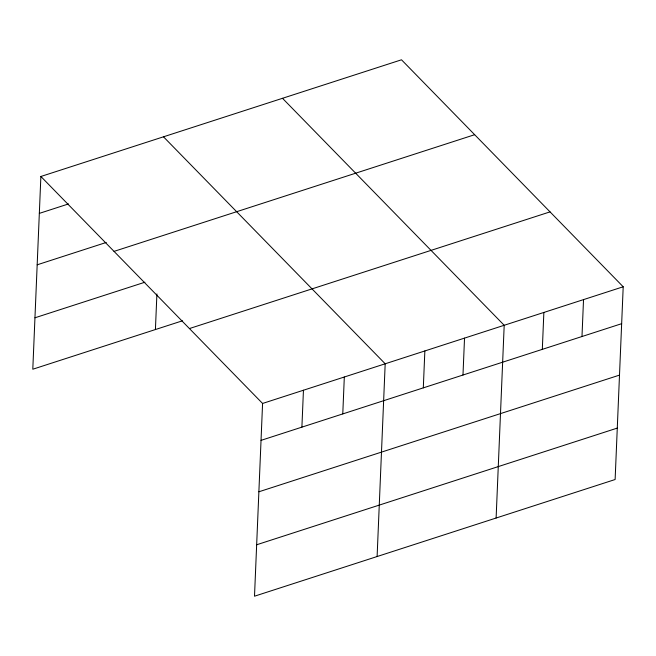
<?xml version="1.0" encoding="UTF-8"?>
<svg xmlns="http://www.w3.org/2000/svg" width="656" height="656" viewBox="0 0 656 656"><rect width="100%" height="100%" fill="white"/><g stroke="black" fill="none" stroke-linecap="round" stroke-linejoin="round"><path stroke-width="0.98" d="M40.877 176.48L262.58 403.456L254.503 596.206L615.123 479.52L623.2 286.779L401.497 59.794L40.877 176.48L32.8 369.221L182.499 320.784M155.415 329.55L156.907 293.945M301.899 427.138L303.449 390.238M342.776 413.92L344.318 377.011M377.11 556.534L385.187 363.785L163.492 136.809M423.309 387.86L424.858 350.952M462.98 375.027L464.53 338.119M496.116 518.027L504.193 325.286L282.498 98.302M542.315 349.353L543.865 312.453M581.987 336.52L583.528 299.612M39.335 213.38L68.527 203.934M37.179 264.811L106.264 242.458M114.037 251.379L474.657 134.701M34.957 317.791L144.919 282.219M189.42 328.558L550.04 211.872M262.58 403.456L623.2 286.779M261.031 440.365L621.65 323.687M258.874 491.787L619.502 375.109M256.652 544.775L617.28 428.097"/></g></svg>
